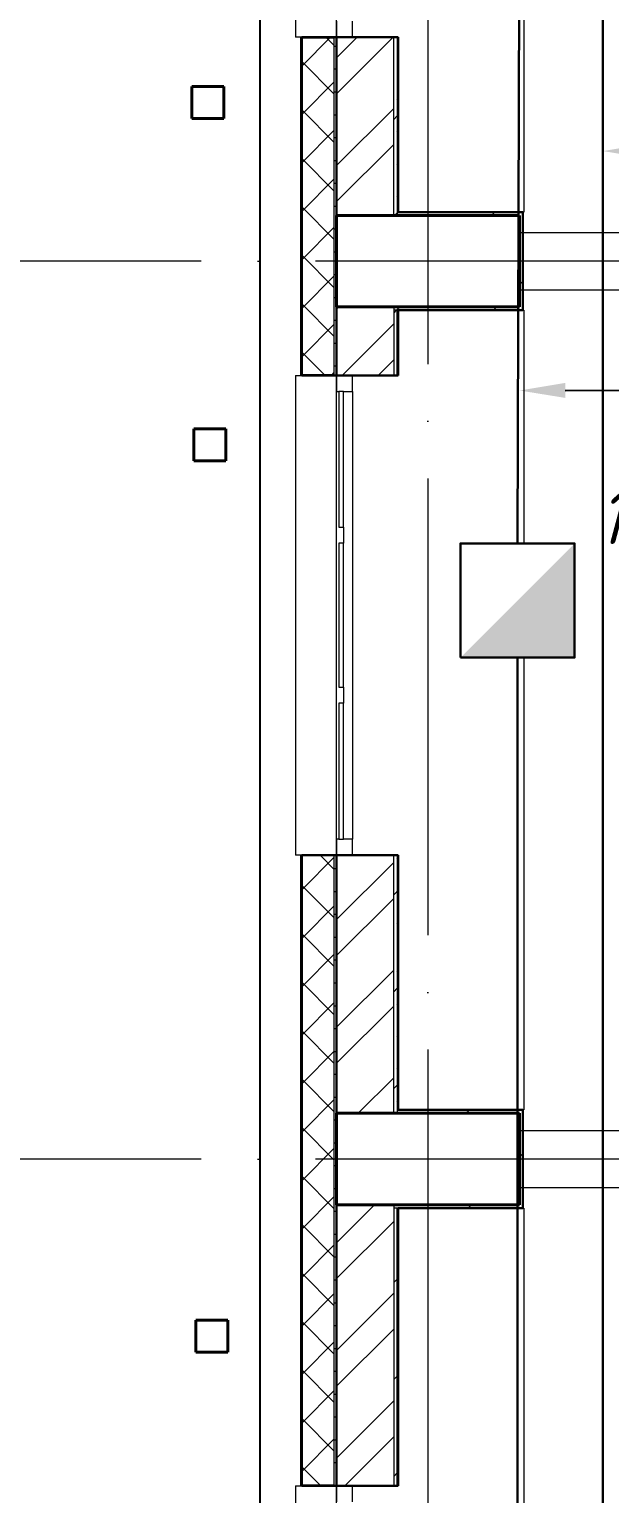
# Model space of a CAD drawing. Header units: millimetres. Extents: x -259793 to 1187961, y -549744 to 43070.
# Drawn here: x -34701 to -32160, y -2239 to 4171 of the extents above; entities that cross this region are included whole.
import ezdxf
from ezdxf import colors
from ezdxf.entities.mleader import LeaderData, LeaderLine
from ezdxf.enums import TextEntityAlignment as Align
from ezdxf.math import Vec2, Vec3

# ---------------------------------------------------------------- set-up
doc = ezdxf.new("R2010")
doc.units = ezdxf.units.MM
doc.linetypes.add('ADSK_Линия сетки', pattern=[25, 20, -2.5, 0, -2.5])
doc.linetypes.add('ADSK_Сверху', pattern=[450, 300, -150])
for name, color, linetype, lineweight in [('_ Окна', 7, 'Continuous', 9), ('RC-Выноски', 7, 'Continuous', 0), ('RC-Извещатели_охранные', 5, 'Continuous', 30), ('Линии', 7, 'Continuous', 9), ('лс', 5, 'Continuous', 30), ('Несущие колонны', 252, 'Continuous', 18), ('Ограждение', 252, 'Continuous', 9), ('Окна', 252, 'Continuous', 9), ('Оси', 252, 'Continuous', 9), ('Стены внутренние', 7, 'Continuous', 18), ('Стены наружные', 7, 'Continuous', 18), ('Стены штриховка', 7, 'Continuous', 9)]:
    doc.layers.add(name, color=color, linetype=linetype, lineweight=lineweight)
doc.layers.add('RC-Позиционные_обозначения', color=7, linetype='Continuous')
doc.layers.add('Стены', color=194, linetype='Continuous')
doc.styles.add('RubezhCAD', font='', dxfattribs={"oblique": 10})
doc.styles.get("Standard").update_dxf_attribs({"font": ''})
doc.styles.get('RubezhCAD').set_extended_font_data('GOST type A')
doc.styles.get('Standard').set_extended_font_data('GOST type B')

# ---------------------------------------------------------------- blocks, each defined once
blk = doc.blocks.new('RC-UGO-IOZ-02')
at = {"layer": 'RC-Извещатели_охранные'}
blk.add_attdef('PSTN', text='', height=2.5, dxfattribs=at).set_placement((0.977, 2.603), align=Align.BOTTOM_LEFT)
blk.add_wipeout([(2.5, -2.5), (2.5, 2.5), (-2.5, 2.5), (-2.5, -2.5)]).dxf.layer = 'RC-Извещатели_охранные'
blk.add_wipeout([(-2.5, -2.5), (-2.5, 2.5), (2.5, 2.5), (2.5, -2.5)]).dxf.layer = 'RC-Извещатели_охранные'
h = blk.add_hatch(color=256, dxfattribs=at)
h.dxf.hatch_style = 1
h.paths.add_polyline_path([(2.5, -2.5), (2.5, 2.5), (0, 0), (-2.5, -2.5)])
blk.add_lwpolyline([(-2.5, -2.5), (2.5, -2.5), (2.5, 2.5), (-2.5, 2.5)], close=True, dxfattribs=at)
blk = doc.blocks.new('1 этаж')
at = {"layer": '_ Окна', "color": 251, "lineweight": 18, "true_color": 0x636466}
for p, q in [((-33355.8, 4206.3), (-33355.8, 4136.3)), ((-33285.8, 4136.3), (-33285.8, 4206.3)), ((-33355.8, 2656.3), (-33355.8, 2586.3)), ((-33285.8, 2586.3), (-33285.8, 2656.3)), ((-33355.8, 2586.3), (-33345.8, 2586.3)), ((-33325.8, 2586.3), (-33285.8, 2586.3)), ((-33345.8, 626.3), (-33355.8, 626.3)), ((-33355.8, 626.3), (-33355.8, 556.3)), ((-33285.8, 626.3), (-33325.8, 626.3)), ((-33285.8, 556.3), (-33285.8, 626.3)), ((-33355.8, -2203.7), (-33355.8, -2273.7)), ((-33285.8, -2273.7), (-33285.8, -2203.7))]:
    blk.add_line(p, q, dxfattribs=at)
at = {"layer": '_ Окна', "color": 251, "true_color": 0x636466}
for p, q in [((-33325.8, 2586.3), (-33345.8, 2586.3)), ((-33345.8, 2586.3), (-33345.8, 1991.3)), ((-33325.8, 1991.3), (-33325.8, 2586.3)), ((-33345.8, 1991.3), (-33325.8, 1991.3)), ((-33325.8, 1921.3), (-33345.8, 1921.3)), ((-33345.8, 1921.3), (-33345.8, 1291.3)), ((-33325.8, 1291.3), (-33325.8, 1921.3)), ((-33345.8, 1291.3), (-33325.8, 1291.3)), ((-33325.8, 1221.3), (-33345.8, 1221.3)), ((-33345.8, 1221.3), (-33345.8, 626.3)), ((-33325.8, 626.3), (-33325.8, 1221.3)), ((-33345.8, 626.3), (-33325.8, 626.3))]:
    blk.add_line(p, q, dxfattribs=at)
at = {"layer": 'Линии', "color": 251, "linetype": 'ADSK_Сверху', "ltscale": 100, "true_color": 0x636466}
for p, q in [((-32555.8, 3281.3), (-30805.8, 3281.3)), ((-32555.8, 3031.3), (-30805.8, 3031.3)), ((-32555.8, -648.7), (-30805.8, -648.7)), ((-32555.8, -898.7), (-30805.8, -898.7))]:
    blk.add_line(p, q, dxfattribs=at)
at = {"layer": 'Несущие колонны', "color": 251, "lineweight": 40, "true_color": 0x636466}
for p, q in [((-33989.9, 3780.9), (-33989.9, 3920.9)), ((-33989.9, 3920.9), (-33849.9, 3920.9)), ((-33849.9, 3920.9), (-33989.9, 3920.9)), ((-33989.9, 3920.9), (-33989.9, 3780.9)), ((-33849.9, 3920.9), (-33849.9, 3780.9)), ((-33849.9, 3780.9), (-33849.9, 3920.9)), ((-33849.9, 3780.9), (-33989.9, 3780.9)), ((-33989.9, 3780.9), (-33849.9, 3780.9)), ((-33355.8, 3356.3), (-32555.8, 3356.3)), ((-33355.8, 2956.3), (-33355.8, 3356.3)), ((-33355.8, 3356.3), (-33355.8, 2956.3)), ((-32555.8, 3356.3), (-33105.8, 3356.3)), ((-32555.8, 3356.3), (-32555.8, 2956.3)), ((-32555.8, 2956.3), (-32555.8, 3356.3)), ((-32555.8, 2956.3), (-33355.8, 2956.3)), ((-33105.8, 2956.3), (-32555.8, 2956.3)), ((-33981.2, 2282.2), (-33981.2, 2422.2)), ((-33981.2, 2422.2), (-33841.2, 2422.2)), ((-33841.2, 2422.2), (-33981.2, 2422.2)), ((-33981.2, 2422.2), (-33981.2, 2282.2)), ((-33841.2, 2422.2), (-33841.2, 2282.2)), ((-33841.2, 2282.2), (-33841.2, 2422.2)), ((-33841.2, 2282.2), (-33981.2, 2282.2)), ((-33981.2, 2282.2), (-33841.2, 2282.2)), ((-33355.8, -573.7), (-32555.8, -573.7)), ((-33355.8, -973.7), (-33355.8, -573.7)), ((-33355.8, -573.7), (-33355.8, -973.7)), ((-32555.8, -573.7), (-33105.8, -573.7)), ((-32555.8, -573.7), (-32555.8, -973.7)), ((-32555.8, -973.7), (-32555.8, -573.7)), ((-32555.8, -973.7), (-33355.8, -973.7)), ((-33105.8, -973.7), (-32555.8, -973.7)), ((-33972.4, -1479.7), (-33832.4, -1479.1)), ((-33832.4, -1479.1), (-33972.4, -1479.7)), ((-33971.7, -1619.7), (-33972.4, -1479.7)), ((-33972.4, -1479.7), (-33971.7, -1619.7)), ((-33832.4, -1479.1), (-33831.7, -1619.1)), ((-33831.7, -1619.1), (-33832.4, -1479.1)), ((-33831.7, -1619.1), (-33971.7, -1619.7)), ((-33971.7, -1619.7), (-33831.7, -1619.1))]:
    blk.add_line(p, q, dxfattribs=at)
at = {"layer": 'Несущие колонны', "color": 251, "true_color": 0x636466}
for p, q in [((-33105.8, 3356.3), (-33355.8, 3356.3)), ((-33355.8, 2956.3), (-33105.8, 2956.3)), ((-33105.8, -573.7), (-33355.8, -573.7)), ((-33355.8, -973.7), (-33105.8, -973.7))]:
    blk.add_line(p, q, dxfattribs=at)
at = {"layer": 'Ограждение', "color": 251, "true_color": 0x636466}
for p, q in [((-32535.8, 6971.3), (-32535.8, 3371.3)), ((-32535.8, 3371.3), (-32540.8, 3371.3)), ((-32540.8, 2941.3), (-32535.8, 2941.3)), ((-32535.8, 2941.3), (-32535.8, -558.7)), ((-32535.8, -558.7), (-32540.8, -558.7)), ((-32540.8, -988.7), (-32535.8, -988.7)), ((-32535.8, -988.7), (-32535.8, -4378.7))]:
    blk.add_line(p, q, dxfattribs=at)
at = {"layer": 'Окна', "color": 251, "true_color": 0x636466}
for p, q in [((-33535.8, 6236.3), (-33535.8, 4136.3)), ((-33356.8, 4136.3), (-33356.8, 6236.3)), ((-33505.8, 4136.3), (-33535.8, 4136.3)), ((-33535.8, 2656.3), (-33505.8, 2656.3)), ((-33535.8, 2656.3), (-33535.8, 556.3)), ((-33356.8, 556.3), (-33356.8, 2656.3)), ((-33355.8, 626.3), (-33355.8, 2586.3)), ((-33285.8, 2586.3), (-33285.8, 626.3)), ((-33325.8, 1991.3), (-33325.8, 1921.3)), ((-33325.8, 1291.3), (-33325.8, 1221.3)), ((-33505.8, 556.3), (-33535.8, 556.3)), ((-33535.8, -2203.7), (-33505.8, -2203.7)), ((-33535.8, -2203.7), (-33535.8, -4303.7)), ((-33356.8, -4303.7), (-33356.8, -2203.7))]:
    blk.add_line(p, q, dxfattribs=at)
at = {"layer": 'Оси', "color": 251, "linetype": 'ADSK_Линия сетки', "ltscale": 100, "true_color": 0x636466}
for p, q in [((-32955.8, 32206.9), (-32955.8, -33769.9)), ((-26448.4, 3156.3), (-72528.1, 3156.3)), ((-26448.4, -773.7), (-72528.1, -773.7))]:
    blk.add_line(p, q, dxfattribs=at)
at = {"layer": 'Стены', "color": 251, "true_color": 0x636466}
for p, q in [((-33690.8, -4641.7), (-33690.8, 11054.3)), ((-33510.8, 2656.3), (-33510.8, 4136.3)), ((-33510.8, -2203.7), (-33510.8, 556.3))]:
    blk.add_line(p, q, dxfattribs=at)
at = {"layer": 'Стены внутренние', "color": 251, "lineweight": 30, "true_color": 0x636466}
for p, q in [((-33507.8, 4136.3), (-33507.8, 2656.3)), ((-33365.8, 4136.3), (-33507.8, 4136.3)), ((-33507.8, 2656.3), (-33365.8, 2656.3)), ((-33507.8, 556.3), (-33507.8, -2203.7)), ((-33365.8, 556.3), (-33507.8, 556.3)), ((-33507.8, -2203.7), (-33365.8, -2203.7))]:
    blk.add_line(p, q, dxfattribs=at)
at = {"layer": 'Стены внутренние', "color": 251, "linetype": 'Continuous', "lineweight": 9, "true_color": 0x636466}
for p, q in [((-33505.8, 4013.3), (-33384.9, 4134.3)), ((-33448.4, 4134.3), (-33449.5, 4136.3)), ((-33365.8, 4099.7), (-33400.4, 4134.3)), ((-33365.8, 3887.6), (-33505.8, 4027.6)), ((-33505.8, 3801.2), (-33365.8, 3941.2)), ((-33365.8, 3675.4), (-33505.8, 3815.4)), ((-33505.8, 3589.1), (-33365.8, 3729.1)), ((-33365.8, 3463.3), (-33505.8, 3603.3)), ((-33505.8, 3376.9), (-33365.8, 3516.9)), ((-33365.8, 3251.2), (-33505.8, 3391.2)), ((-33505.8, 3164.8), (-33365.8, 3304.8)), ((-33365.8, 3039), (-33505.8, 3179)), ((-33505.8, 2952.7), (-33365.8, 3092.7)), ((-33365.8, 2826.9), (-33505.8, 2966.9)), ((-33505.8, 2740.5), (-33365.8, 2880.5)), ((-33409.3, 2658.3), (-33505.8, 2754.8)), ((-33506.7, 2675.9), (-33507.8, 2674)), ((-33375.9, 2658.3), (-33365.8, 2668.4)), ((-33505.8, 407.1), (-33365.8, 547.1)), ((-33365.8, 493.4), (-33426.6, 554.3)), ((-33365.8, 281.3), (-33505.8, 421.3)), ((-33505.8, 194.9), (-33365.8, 334.9)), ((-33365.8, 69.2), (-33505.8, 209.2)), ((-33505.8, -17.2), (-33365.8, 122.8)), ((-33365.8, -142.9), (-33505.8, -2.9)), ((-33505.8, -229.3), (-33365.8, -89.3)), ((-33505.8, -167.3), (-33507.8, -170.8)), ((-33365.8, -355.1), (-33505.8, -215.1)), ((-33505.8, -441.4), (-33365.8, -301.4)), ((-33365.8, -567.2), (-33505.8, -427.2)), ((-33505.8, -653.6), (-33365.8, -513.6)), ((-33365.8, -779.3), (-33505.8, -639.3)), ((-33505.8, -865.7), (-33365.8, -725.7)), ((-33505.8, -846.3), (-33507.8, -842.8)), ((-33365.8, -991.5), (-33505.8, -851.5)), ((-33505.8, -1077.8), (-33365.8, -937.8)), ((-33505.8, -980.1), (-33507.8, -983.6)), ((-33365.8, -1203.6), (-33505.8, -1063.6)), ((-33505.8, -1290), (-33365.8, -1150)), ((-33365.8, -1415.7), (-33505.8, -1275.7)), ((-33505.8, -1502.1), (-33365.8, -1362.1)), ((-33365.8, -1627.9), (-33505.8, -1487.9)), ((-33505.8, -1714.2), (-33365.8, -1574.2)), ((-33365.8, -1840), (-33505.8, -1700)), ((-33505.8, -1926.4), (-33365.8, -1786.4)), ((-33365.8, -2052.1), (-33505.8, -1912.1)), ((-33505.8, -2138.5), (-33365.8, -1998.5)), ((-33428.3, -2201.7), (-33505.8, -2124.3))]:
    blk.add_line(p, q, dxfattribs=at)
at = {"layer": 'Стены наружные', "color": 251, "lineweight": 30, "true_color": 0x636466}
for p, q in [((-33085.8, 4136.3), (-33365.8, 4136.3)), ((-33355.8, 2656.3), (-33355.8, 4136.3)), ((-33085.8, 3371.3), (-33085.8, 4136.3)), ((-33105.8, 3356.3), (-32555.8, 3356.3)), ((-33090.8, 3371.3), (-32540.8, 3371.3)), ((-32555.8, 3356.3), (-32555.8, 2956.3)), ((-32540.8, 2941.3), (-32540.8, 3371.3)), ((-32555.8, 2956.3), (-33105.8, 2956.3)), ((-33085.8, 2941.3), (-32540.8, 2941.3)), ((-33085.8, 2656.3), (-33085.8, 2941.3)), ((-33365.8, 2656.3), (-33085.8, 2656.3)), ((-33085.8, 556.3), (-33365.8, 556.3)), ((-33355.8, 556.3), (-33355.8, -2203.7)), ((-33085.8, -558.7), (-33085.8, 556.3)), ((-33105.8, -573.7), (-32555.8, -573.7)), ((-33090.8, -558.7), (-32540.8, -558.7)), ((-32555.8, -573.7), (-32555.8, -973.7)), ((-32540.8, -988.7), (-32540.8, -558.7)), ((-32555.8, -973.7), (-33105.8, -973.7)), ((-33085.8, -988.7), (-32540.8, -988.7)), ((-33085.8, -2203.7), (-33085.8, -988.7)), ((-33365.8, -2203.7), (-33085.8, -2203.7))]:
    blk.add_line(p, q, dxfattribs=at)
at = {"layer": 'Стены наружные', "color": 251, "linetype": 'Continuous', "lineweight": 9, "true_color": 0x636466}
for p, q in [((-33355.8, 4046.1), (-33265.7, 4136.3)), ((-33355.8, 3889), (-33108.5, 4136.3)), ((-33355.8, 4096), (-33365.8, 4096)), ((-33090.8, 4074.8), (-33085.8, 4079.8)), ((-33355.8, 3996), (-33365.8, 3996)), ((-33090.8, 4004.1), (-33085.8, 4009.1)), ((-33090.8, 3933.3), (-33085.8, 3938.3)), ((-33355.8, 3896), (-33365.8, 3896)), ((-33090.8, 3862.6), (-33085.8, 3867.6)), ((-33355.8, 3796), (-33365.8, 3796)), ((-33355.8, 3574.7), (-33105.8, 3824.7)), ((-33105.8, 3776.9), (-33090.8, 3791.9)), ((-33090.8, 3791.9), (-33085.8, 3796.9)), ((-33090.8, 3721.2), (-33085.8, 3726.2)), ((-33355.8, 3696), (-33365.8, 3696)), ((-33355.8, 3417.5), (-33105.8, 3667.5)), ((-33090.8, 3650.5), (-33085.8, 3655.5)), ((-33355.8, 3596), (-33365.8, 3596)), ((-33090.8, 3579.8), (-33085.8, 3584.8)), ((-33355.8, 3496), (-33365.8, 3496)), ((-33090.8, 3509.1), (-33085.8, 3514.1)), ((-33090.8, 3438.4), (-33085.8, 3443.4)), ((-33355.8, 3396), (-33365.8, 3396)), ((-33102.2, 3356.3), (-33090.8, 3367.7)), ((-33090.8, 3367.7), (-33087.2, 3371.3)), ((-33087.2, 3371.3), (-33085.8, 3372.7)), ((-32677.9, 3356.3), (-32662.9, 3371.3)), ((-33355.8, 3296), (-33365.8, 3296)), ((-33355.8, 3196), (-33365.8, 3196)), ((-33355.8, 3096), (-33365.8, 3096)), ((-32555.8, 3054.1), (-32540.8, 3069.1)), ((-33355.8, 2996), (-33365.8, 2996)), ((-33355.8, 2946), (-33345.6, 2956.3)), ((-33092.9, 2941.3), (-33077.9, 2956.3)), ((-32668.7, 2941.3), (-32653.7, 2956.3)), ((-33355.8, 2896), (-33365.8, 2896)), ((-33105.8, 2928.4), (-33092.9, 2941.3)), ((-33331.3, 2656.3), (-33105.8, 2881.7)), ((-33090.8, 2872.7), (-33085.8, 2877.7)), ((-33355.8, 2796), (-33365.8, 2796)), ((-33090.8, 2802), (-33085.8, 2807)), ((-33355.8, 2696), (-33365.8, 2696)), ((-33174.1, 2656.3), (-33105.8, 2724.6)), ((-33090.8, 2731.3), (-33085.8, 2736.3)), ((-33090.8, 2660.6), (-33085.8, 2665.6)), ((-33355.8, 274.4), (-33105.8, 524.4)), ((-33090.8, 539.2), (-33085.8, 544.2)), ((-33355.8, 496), (-33365.8, 496)), ((-33090.8, 468.5), (-33085.8, 473.5)), ((-33355.8, 396), (-33365.8, 396)), ((-33105.8, 382.8), (-33090.8, 397.8)), ((-33090.8, 397.8), (-33085.8, 402.8)), ((-33355.8, 117.3), (-33105.8, 367.3)), ((-33090.8, 327.1), (-33085.8, 332.1)), ((-33355.8, 296), (-33365.8, 296)), ((-33090.8, 256.4), (-33085.8, 261.4)), ((-33355.8, 196), (-33365.8, 196)), ((-33090.8, 185.7), (-33085.8, 190.7)), ((-33355.8, 96), (-33365.8, 96)), ((-33090.8, 115), (-33085.8, 120)), ((-33355.8, -197.1), (-33105.8, 52.9)), ((-33090.8, 44.3), (-33085.8, 49.3)), ((-33355.8, -4), (-33365.8, -4)), ((-33105.8, -41.4), (-33090.8, -26.4)), ((-33090.8, -26.4), (-33085.8, -21.4)), ((-33355.8, -104), (-33365.8, -104)), ((-33355.8, -354.2), (-33105.8, -104.2)), ((-33090.8, -97.2), (-33085.8, -92.2)), ((-33090.8, -167.9), (-33085.8, -162.9)), ((-33355.8, -204), (-33365.8, -204)), ((-33090.8, -238.6), (-33085.8, -233.6)), ((-33355.8, -304), (-33365.8, -304)), ((-33090.8, -309.3), (-33085.8, -304.3)), ((-33090.8, -380), (-33085.8, -375)), ((-33355.8, -404), (-33365.8, -404)), ((-33261, -573.7), (-33105.8, -418.5)), ((-33090.8, -450.7), (-33085.8, -445.7)), ((-33355.8, -504), (-33365.8, -504)), ((-33105.8, -465.7), (-33090.8, -450.7)), ((-33090.8, -521.4), (-33085.8, -516.4)), ((-32789.6, -573.7), (-32774.6, -558.7)), ((-33355.8, -604), (-33365.8, -604)), ((-33355.8, -704), (-33365.8, -704)), ((-32555.8, -764.2), (-32540.8, -749.2)), ((-33355.8, -804), (-33365.8, -804)), ((-33355.8, -904), (-33365.8, -904)), ((-33355.8, -1004), (-33365.8, -1004)), ((-33355.8, -1140), (-33189.6, -973.7)), ((-33090.8, -1016.4), (-33085.8, -1011.4)), ((-32780.3, -988.7), (-32765.3, -973.7)), ((-33355.8, -1297.1), (-33105.8, -1047.1)), ((-33090.8, -1087.1), (-33085.8, -1082.1)), ((-33355.8, -1104), (-33365.8, -1104)), ((-33090.8, -1157.8), (-33085.8, -1152.8)), ((-33355.8, -1204), (-33365.8, -1204)), ((-33090.8, -1228.5), (-33085.8, -1223.5)), ((-33355.8, -1304), (-33365.8, -1304)), ((-33105.8, -1314.2), (-33090.8, -1299.2)), ((-33090.8, -1299.2), (-33085.8, -1294.2)), ((-33355.8, -1404), (-33365.8, -1404)), ((-33355.8, -1611.4), (-33105.8, -1361.4)), ((-33090.8, -1370), (-33085.8, -1365)), ((-33090.8, -1440.7), (-33085.8, -1435.7)), ((-33355.8, -1504), (-33365.8, -1504)), ((-33355.8, -1768.6), (-33105.8, -1518.6)), ((-33090.8, -1511.4), (-33085.8, -1506.4)), ((-33090.8, -1582.1), (-33085.8, -1577.1)), ((-33355.8, -1604), (-33365.8, -1604)), ((-33090.8, -1652.8), (-33085.8, -1647.8)), ((-33355.8, -1704), (-33365.8, -1704)), ((-33105.8, -1738.5), (-33090.8, -1723.5)), ((-33090.8, -1723.5), (-33085.8, -1718.5)), ((-33090.8, -1794.2), (-33085.8, -1789.2)), ((-33355.8, -1804), (-33365.8, -1804)), ((-33355.8, -2082.9), (-33105.8, -1832.9)), ((-33355.8, -1904), (-33365.8, -1904)), ((-33090.8, -1864.9), (-33085.8, -1859.9)), ((-33090.8, -1935.6), (-33085.8, -1930.6)), ((-33355.8, -2004), (-33365.8, -2004)), ((-33319.5, -2203.7), (-33105.8, -1990.1)), ((-33090.8, -2006.3), (-33085.8, -2001.3)), ((-33355.8, -2104), (-33365.8, -2104)), ((-33090.8, -2077.1), (-33085.8, -2072.1)), ((-33105.8, -2162.8), (-33090.8, -2147.8)), ((-33090.8, -2147.8), (-33085.8, -2142.8))]:
    blk.add_line(p, q, dxfattribs=at)
at = {"layer": 'Стены наружные', "color": 251, "true_color": 0x636466}
for p, q in [((-33355.8, 3356.3), (-33105.8, 3356.3)), ((-33105.8, 2956.3), (-33355.8, 2956.3)), ((-33355.8, -573.7), (-33105.8, -573.7)), ((-33105.8, -973.7), (-33355.8, -973.7))]:
    blk.add_line(p, q, dxfattribs=at)
at = {"layer": 'Стены штриховка', "color": 251, "true_color": 0x636466}
for p, q in [((-33505.8, 2658.3), (-33505.8, 4134.3)), ((-33505.8, 4134.3), (-33365.8, 4134.3)), ((-33365.8, 2656.3), (-33365.8, 4136.3)), ((-33105.8, 3356.3), (-33105.8, 4136.3)), ((-33090.8, 4136.3), (-33090.8, 3356.3)), ((-33105.8, 2956.3), (-33105.8, 2656.3)), ((-33085.8, 2941.3), (-33105.8, 2941.3)), ((-33090.8, 2656.3), (-33090.8, 2941.3)), ((-33365.8, 2658.3), (-33505.8, 2658.3)), ((-33505.8, -2201.7), (-33505.8, 554.3)), ((-33505.8, 554.3), (-33365.8, 554.3)), ((-33365.8, -2203.7), (-33365.8, 556.3)), ((-33105.8, -573.7), (-33105.8, 556.3)), ((-33090.8, 556.3), (-33090.8, -573.7)), ((-33105.8, -973.7), (-33105.8, -2203.7)), ((-33085.8, -988.7), (-33105.8, -988.7)), ((-33090.8, -2203.7), (-33090.8, -988.7)), ((-33365.8, -2201.7), (-33505.8, -2201.7))]:
    blk.add_line(p, q, dxfattribs=at)

msp = doc.modelspace()

# ---------------------------------------------------------------- block references
msp.add_blockref('1 этаж', (0, 0))

# ---------------------------------------------------------------- next in the draw order: block references
at = {"layer": 'RC-Извещатели_охранные', "color": 1, "ltscale": 0.01}
ref = msp.add_blockref('RC-UGO-IOZ-02', (-32563.92224, 1670.92087), dxfattribs=dict(at, xscale=100, yscale=100, zscale=100))
ref.add_attrib('PSTN', '1BGA1.77', dxfattribs={"layer": 'RC-Позиционные_обозначения', "height": 250, "style": 'RubezhCAD', "oblique": 15}).set_placement((-31677.07929, 1842.71836), align=Align.BOTTOM_CENTER)

# ---------------------------------------------------------------- next in the draw order: linework, layer by layer
at = {"layer": 'лс'}
for p, q in [((-32563.92224, 1920.92087), (-32555.01116, 4967.57127)), ((-32563.92224, -2917.79812), (-32563.92224, 1420.92087))]:
    msp.add_line(p, q, dxfattribs=at)
msp.add_lwpolyline([(-33399.24266, 12366.91929), (-32190.16287, 12366.91929), (-32190.16287, -11884.07386)], dxfattribs=at)

# ---------------------------------------------------------------- next in the draw order: leaders
at = {"layer": 'RC-Выноски', "ltscale": 0.01}
ml = msp.add_multileader_mtext('Standard', dxfattribs=at)
ml.set_content('АЛС1.2', color=256, style='RubezhCAD')
ml.set_leader_properties()
ml.build(insert=Vec2(0, 0))
ml.multileader.update_dxf_attribs({"has_text_frame": 1, "text_right_attachment_type": 2, "dogleg_length": 2, "arrow_head_size": 200, "scale": 100})
ctx = ml.context
ctx.base_point, ctx.scale, ctx.char_height, ctx.arrow_head_size, ctx.landing_gap_size, ctx.plane_origin = Vec3(-31864.71753, 3639.23923), 100, 250, 200, 100, Vec3(-77923.02589, -182334.05041)
ctx.right_attachment, ctx.text_align_type = 2, 1
notes = []
notes.append((ctx, [(0, (1, 1, 0), (-31885.72829, 3639.23923), (1, 0), 21.01076, [(0, [(-32190.16287, 3638.06134)], 0, [])])]))
ctx.mtext.insert, ctx.mtext.alignment, ctx.mtext.flow_direction = Vec3(-31326.88578, 3764.23923), 2, 5
ctx.mtext.has_bg_fill, ctx.mtext.bg_color, ctx.mtext.bg_scale_factor, ctx.mtext.bg_transparency, ctx.mtext.use_window_bg_color = 1, -1027028792, 1.5, 0, 1
ml = msp.add_multileader_mtext('Standard', dxfattribs=at)
ml.set_content('АЛС1.1', color=256, style='RubezhCAD')
ml.set_leader_properties()
ml.build(insert=Vec2(0, 0))
ml.multileader.update_dxf_attribs({"has_text_frame": 1, "text_right_attachment_type": 2, "dogleg_length": 2, "arrow_head_size": 200, "scale": 100})
ctx = ml.context
ctx.base_point, ctx.scale, ctx.char_height, ctx.arrow_head_size, ctx.landing_gap_size, ctx.plane_origin = Vec3(-31845.45112, 2591.36829), 100, 250, 200, 100, Vec3(-77923.02589, -183381.92136)
ctx.right_attachment, ctx.text_align_type = 2, 1
notes.append((ctx, [(0, (1, 1, 0), (-32045.45112, 2591.36829), (1, 0), 200, [(0, [(-32555.01116, 2590.1904)], 0, [])])]))
ctx.mtext.insert, ctx.mtext.alignment, ctx.mtext.flow_direction = Vec3(-31335.11937, 2716.36829), 2, 5
ctx.mtext.has_bg_fill, ctx.mtext.bg_color, ctx.mtext.bg_scale_factor, ctx.mtext.bg_transparency, ctx.mtext.use_window_bg_color = 1, -1027028792, 1.5, 0, 1
for ctx, leaders in notes:
    for number, flags, end, landing, length, lines in leaders:
        leader = LeaderData()
        leader.index, (leader.has_last_leader_line, leader.has_dogleg_vector, leader.attachment_direction) = number, flags
        leader.last_leader_point, leader.dogleg_vector, leader.dogleg_length = Vec3(end), Vec3(landing), length
        for number, points, colour, breaks in lines:
            line = LeaderLine()
            line.index, line.vertices, line.color, line.breaks = number, Vec3.list(points), colors.encode_raw_color(colour), breaks
            leader.lines.append(line)
        ctx.leaders.append(leader)

doc.saveas('drawing.dxf')
